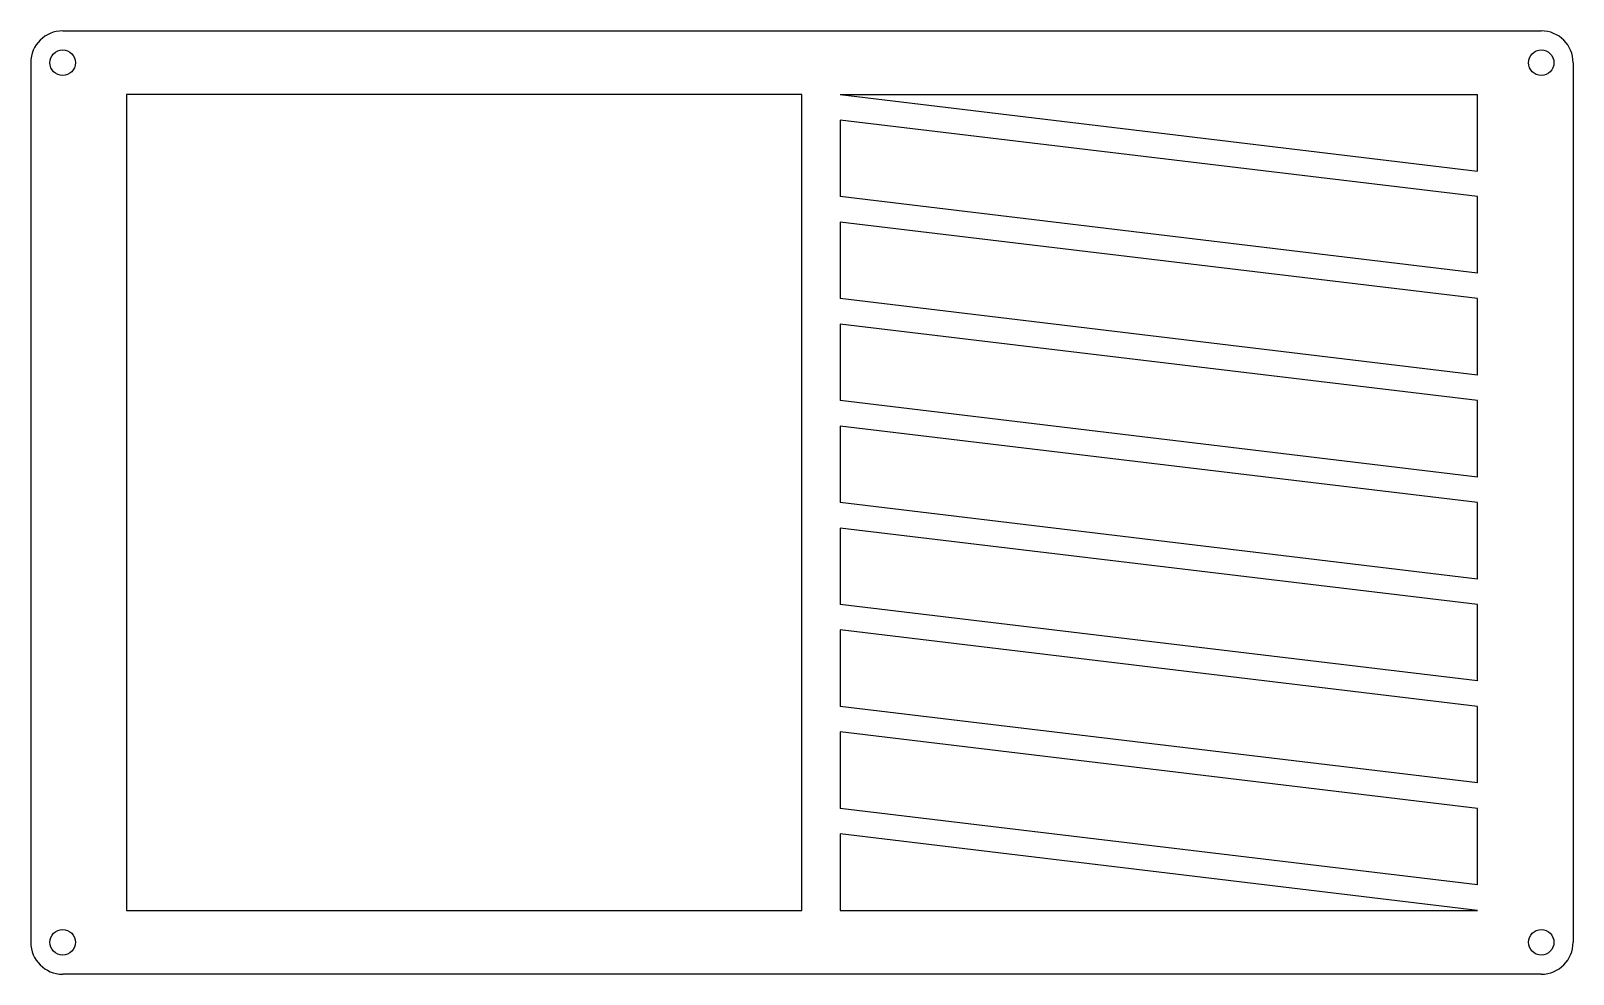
# Model space of a CAD drawing. Header units: millimetres. Extents: x 159 to 280, y 161 to 235.
import ezdxf

# ---------------------------------------------------------------- set-up
doc = ezdxf.new("R2010")
doc.units = ezdxf.units.MM
doc.header["$MEASUREMENT"] = 0

msp = doc.modelspace()

# ---------------------------------------------------------------- linework, layer by layer
for p, q in [((161.74, 235.09), (277.74, 235.09)), ((161.74, 235.09), (161.74, 235.09)), ((277.74, 235.09), (277.74, 235.09)), ((159.24, 232.59), (159.24, 163.6)), ((280.24, 232.59), (280.24, 232.59)), ((280.24, 232.59), (280.24, 163.59)), ((166.74, 230.09), (166.74, 166.09)), ((219.74, 230.09), (166.74, 230.09)), ((219.74, 166.09), (219.74, 230.09)), ((222.74, 230.09), (272.74, 230.09)), ((222.74, 230.09), (272.74, 224.09)), ((272.74, 224.09), (272.74, 230.09)), ((272.74, 222.09), (222.74, 228.09)), ((222.74, 228.09), (222.74, 222.09)), ((272.74, 216.09), (222.74, 222.09)), ((272.74, 216.09), (272.74, 222.09)), ((272.74, 214.09), (222.74, 220.09)), ((222.74, 220.09), (222.74, 214.09)), ((272.74, 208.09), (222.74, 214.09)), ((272.74, 208.09), (272.74, 214.09)), ((272.74, 206.09), (222.74, 212.09)), ((222.74, 212.09), (222.74, 206.09)), ((272.74, 200.09), (222.74, 206.09)), ((272.74, 200.09), (272.74, 206.09)), ((272.74, 198.09), (222.74, 204.09)), ((222.74, 204.09), (222.74, 198.09)), ((272.74, 192.09), (222.74, 198.09)), ((272.74, 192.09), (272.74, 198.09)), ((272.74, 190.09), (222.74, 196.09)), ((222.74, 196.09), (222.74, 190.09)), ((272.74, 184.09), (222.74, 190.09)), ((272.74, 184.09), (272.74, 190.09)), ((272.74, 182.09), (222.74, 188.09)), ((222.74, 188.09), (222.74, 182.09)), ((272.74, 176.09), (222.74, 182.09)), ((272.74, 176.09), (272.74, 182.09)), ((272.74, 174.09), (222.74, 180.09)), ((222.74, 180.09), (222.74, 174.09)), ((272.74, 168.09), (222.74, 174.09)), ((272.74, 168.09), (272.74, 174.09)), ((272.74, 166.09), (222.74, 172.09)), ((222.74, 172.09), (222.74, 166.09)), ((166.74, 166.09), (219.74, 166.09)), ((222.74, 166.09), (272.74, 166.09)), ((159.24, 163.59), (159.24, 163.6)), ((159.24, 163.59), (159.24, 163.59)), ((280.24, 163.59), (280.24, 163.59)), ((277.74, 161.09), (161.74, 161.09)), ((161.74, 161.09), (161.74, 161.09)), ((277.74, 161.09), (277.74, 161.09))]:
    msp.add_line(p, q)
for centre in [(161.74, 232.59), (277.74, 232.59), (161.74, 163.59), (277.74, 163.59)]:
    msp.add_circle(centre, 1)
for centre, start, end in [((161.74, 232.59), 90, 180), ((277.74, 232.59), 0, 90), ((161.74, 163.59), 180, 270), ((277.74, 163.59), 270, 0)]:
    msp.add_arc(centre, 2.5, start, end)

doc.saveas('drawing.dxf')
